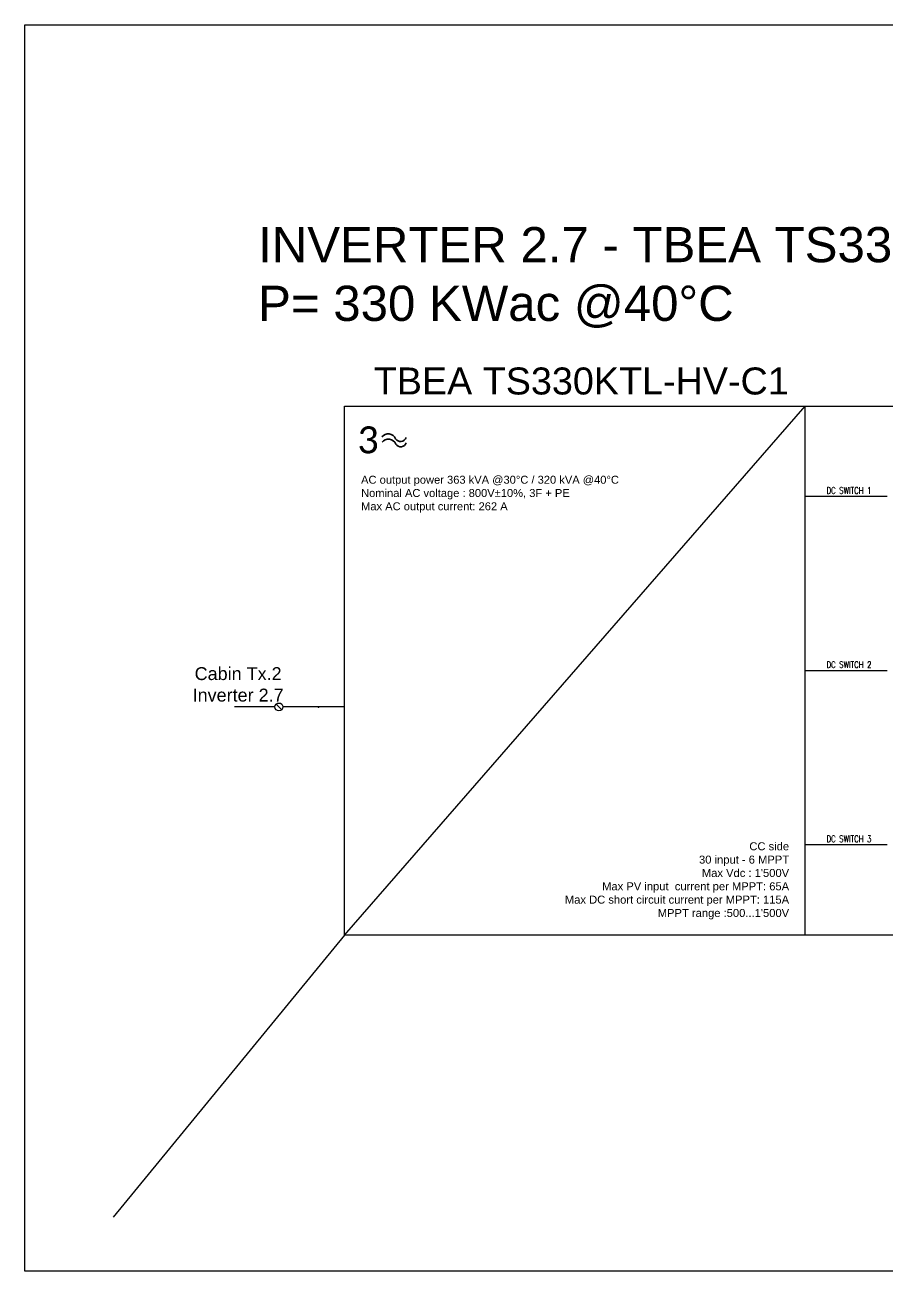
# Model space of a CAD drawing. Header units: millimetres. Extents: x 14856 to 141494, y 133975 to 167686.
# Drawn here: x 100788 to 106175, y 146011 to 153798 of the extents above; entities that cross this region are included whole.
import ezdxf

# ---------------------------------------------------------------- set-up
doc = ezdxf.new("R2010")
doc.units = ezdxf.units.MM
doc.layers.add('-Testi', color=1, linetype='Continuous')
doc.styles.add('Legend', font='calibri.ttf')
doc.styles.add('SIMPLEX', font='SIMPLEX', dxfattribs={"width": 0.8})
doc.styles.get("Standard").update_dxf_attribs({"font": 'arial.ttf'})

# ---------------------------------------------------------------- blocks, each defined once
blk = doc.blocks.new('P00102')
at = {"color": 1, "linetype": 'ByBlock', "lineweight": 25}
for p, q in [((0, 3.6), (-3.6, -3.6)), ((1.8, 3.6), (-1.8, -3.6)), ((3.6, 3.6), (0, -3.6))]:
    blk.add_line(p, q, dxfattribs=at)

msp = doc.modelspace()

# ---------------------------------------------------------------- linework, layer by layer
msp.add_lwpolyline([(102784.3, 151415.2), (106464.4, 151415.2), (106464.4, 148110.8), (102784.3, 148110.8)], close=True)
for points in [[(102784.3, 148110.8), (105662.6, 151415.2)], [(105662.6, 148110.8), (105662.6, 151415.2)], [(105662.6, 150852.3), (106175, 150852.3)], [(105662.6, 149763.9), (106175, 149763.9)], [(102392.4, 149518.7), (102357.7, 149553.4)], [(102784.3, 149536.1), (102399.6, 149536.1)], [(105662.6, 148675.5), (106175, 148675.5)]]:
    msp.add_lwpolyline(points)
at = {"color": 4}
msp.add_lwpolyline([(102350.5, 149536.1), (102098.3, 149536.1)], dxfattribs=at)
msp.add_circle((102375.1, 149536.1), 24.6)
at = {"lineweight": 35}
for centre, radius, start, end in [((103057.9, 151192.7), 50.1, 22.57714, 141.98736), ((103058.7, 151159.8), 50.1, 22.57714, 141.98736), ((103135.1, 151231.3), 36.5, 211.99625, 342.61742), ((103135.9, 151198.4), 36.5, 211.99625, 342.61742)]:
    msp.add_arc(centre, radius, start, end, dxfattribs=at)
at = {"layer": 'Defpoints', "color": 1}
msp.add_line((102784.3, 148110.8), (101338.8, 146347), dxfattribs=at)
msp.add_lwpolyline([(100788.1, 153798.2), (112849.6, 153798.2), (112849.6, 146010.8), (100788.1, 146010.8)], close=True, dxfattribs=at)

# ---------------------------------------------------------------- block references
msp.add_blockref('P00102', (102619.9, 149535.9))

# ---------------------------------------------------------------- texts
at = {"layer": '-Testi', "color": 7, "char_height": 40, "width": 391.731, "attachment_point": 5, "style": 'SIMPLEX'}
for s, insert in [('DC SWITCH 1', (105937.1, 150888.6)), ('DC SWITCH 2', (105937.1, 149800.2)), ('DC SWITCH 3', (105937.1, 148711.8))]:
    msp.add_mtext(s, dxfattribs=dict(at, insert=insert))
for s, insert, char_height, width, attachment_point in [('INVERTER 2.7 - TBEA TS330KTL-HV-C1 - P= 365,4 KWp - P= 330 KWac @40°C', (102245.1, 152535.2), 220, 8459.921, 1), ('TBEA TS330KTL-HV-C1', (102967.6, 151657.4), 168.704, 3487.591, 1), ('AC output power 363 kVA @30°C / 320 kVA @40°C\\PNominal AC voltage : 800V±10%, 3F + PE \\PMax AC output current: 262 A', (102888.4, 150980.9), 49.772, 2205.222, 1), ('\\pxqc;Cabin Tx.2\\PInverter 2.7', (101664.8, 149784.6), 80.476, 910.842, 1), ("CC side\\P30 input - 6 MPPT \\PMax Vdc : 1'500V\\PMax PV input  current per MPPT: 65A\\PMax DC short circuit current per MPPT: 115A \\PMPPT range :500...1'500V ", (105562.9, 148690.4), 50, 1795.436, 3)]:
    msp.add_mtext(s, dxfattribs=dict(insert=insert, char_height=char_height, width=width, attachment_point=attachment_point))
at = {"insert": (102865.6, 151289.6), "char_height": 168.7, "width": 2757.721, "attachment_point": 1, "style": 'Legend'}
msp.add_mtext('3', dxfattribs=at)

doc.saveas('drawing.dxf')
